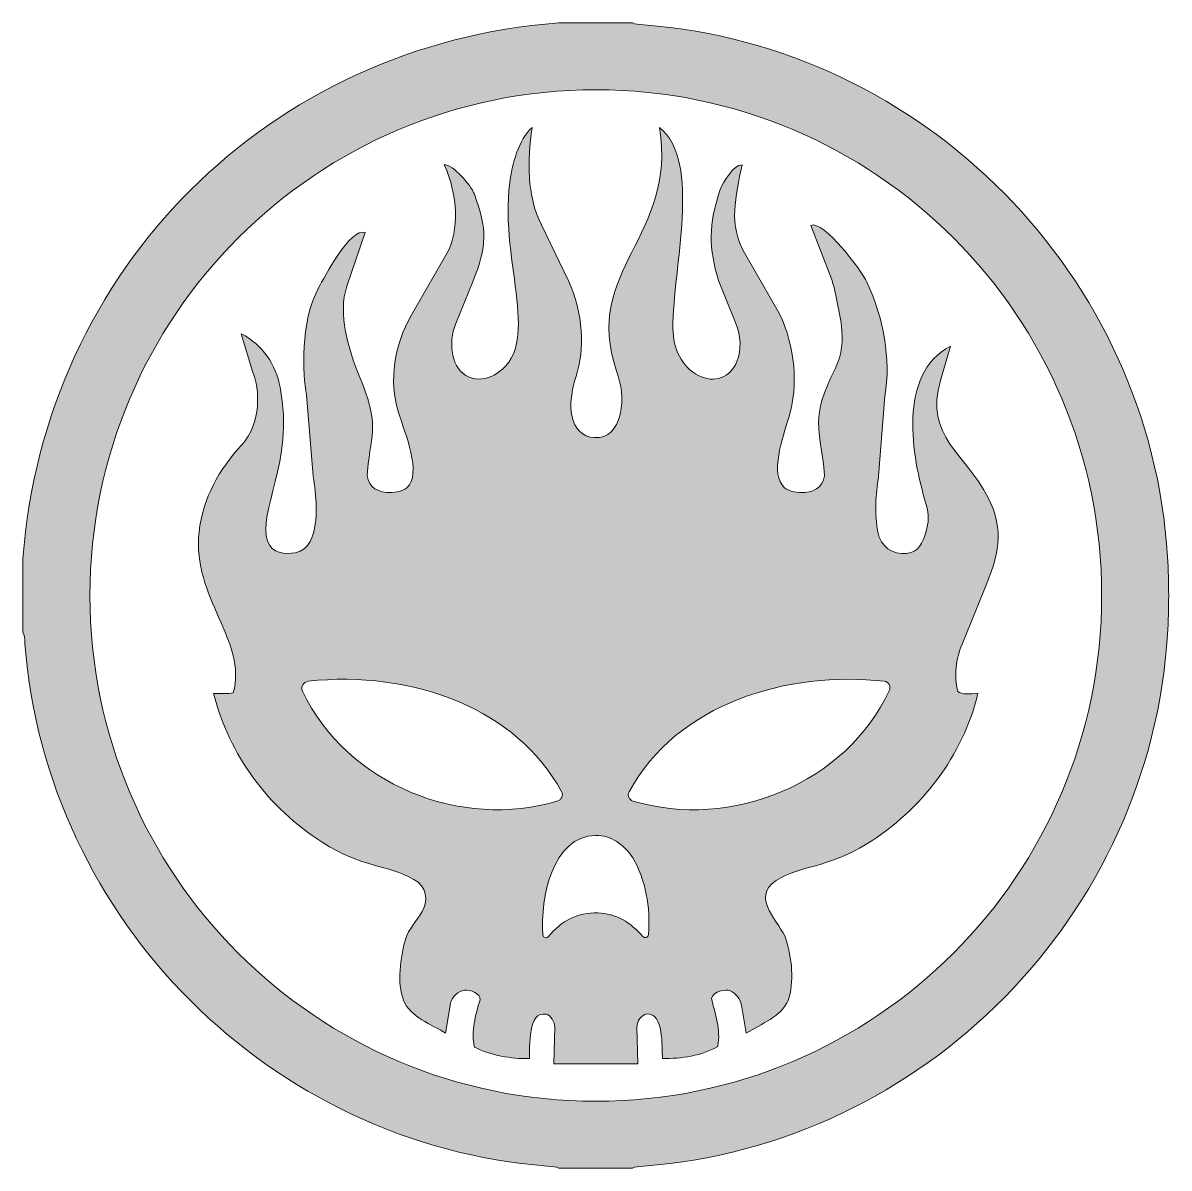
# Model space of a CAD drawing. Header units: millimetres. Extents: x 248 to 429, y 100 to 281.
import ezdxf

# ---------------------------------------------------------------- set-up
doc = ezdxf.new("R2010")
doc.units = ezdxf.units.MM
doc.header["$MEASUREMENT"] = 0
doc.layers.add('Layer 1', color=7, linetype='Continuous', lineweight=0)

# ---------------------------------------------------------------- blocks, each defined once
blk = doc.blocks.new('Block_1')
at = {"layer": 'Layer 1', "true_color": 0x000000, "transparency": 33554687}
h = blk.add_hatch(color=18, dxfattribs=at)
h.dxf.hatch_style = 2
edge = h.paths.add_edge_path()
edge.add_spline(control_points=[(418.44, 190.68), (418.44, 234.82), (382.66, 270.6), (338.52, 270.6), (294.38, 270.6), (258.6, 234.82), (258.6, 190.68), (258.6, 146.54), (294.38, 110.75), (338.52, 110.75), (382.66, 110.75), (418.44, 146.54), (418.44, 190.68)], knot_values=[0, 0, 0, 0, 1, 1, 1, 2, 2, 2, 3, 3, 3, 4, 4, 4, 4], degree=3, periodic=0)
edge = h.paths.add_edge_path()
edge.add_spline(control_points=[(344.31, 281.16), (344.66, 280.93), (345.31, 280.91), (346.12, 280.85), (390.4, 277.49), (426.18, 241.13), (428.84, 196.8), (429.09, 192.59), (429.09, 188.76), (428.84, 184.56), (426.17, 140.22), (390.4, 103.87), (346.12, 100.5), (345.31, 100.44), (344.66, 100.42), (344.31, 100.19), (344.31, 100.19), (332.67, 100.19), (332.67, 100.19), (332.32, 100.42), (331.67, 100.44), (330.86, 100.5), (287.18, 103.87), (251.65, 139.37), (248.32, 183.05), (248.26, 183.85), (248.24, 184.5), (248, 184.86), (248, 184.86), (248, 196.5), (248, 196.5), (251.39, 242.29), (286.95, 277.76), (332.67, 281.16), (332.67, 281.16), (344.31, 281.16), (344.31, 281.16)], knot_values=[0, 0, 0, 0, 1, 1, 1, 2, 2, 2, 3, 3, 3, 4, 4, 4, 5, 5, 5, 6, 6, 6, 7, 7, 7, 8, 8, 8, 9, 9, 9, 10, 10, 10, 11, 11, 11, 12, 12, 12, 12], degree=3, periodic=0)
h = blk.add_hatch(color=18, dxfattribs=at)
h.dxf.hatch_style = 2
edge = h.paths.add_edge_path()
edge.add_spline(control_points=[(346.84, 137.09), (347.2, 141.56), (346.39, 145.63), (344.38, 149.2), (342.94, 151.34), (340.94, 152.79), (338.49, 152.76), (331.67, 152.68), (329.72, 142.86), (330.15, 137.04), (330.19, 136.59), (330.75, 136.42), (331.03, 136.77), (333.07, 139.3), (335.74, 140.61), (338.83, 140.52), (341.65, 140.45), (344.08, 138.97), (345.95, 136.8), (346.24, 136.46), (346.8, 136.64), (346.84, 137.09)], knot_values=[0, 0, 0, 0, 1, 1, 1, 2, 2, 2, 3, 3, 3, 4, 4, 4, 5, 5, 5, 6, 6, 6, 7, 7, 7, 7], degree=3, periodic=0)
edge = h.paths.add_edge_path()
edge.add_spline(control_points=[(384.11, 177.12), (369, 178.86), (351.3, 173.66), (343.77, 159.64), (343.46, 159.08), (343.76, 158.39), (344.37, 158.2), (359.86, 153.54), (378.12, 160.97), (384.91, 175.71), (385.19, 176.33), (384.78, 177.04), (384.11, 177.12)], knot_values=[0, 0, 0, 0, 1, 1, 1, 2, 2, 2, 3, 3, 3, 4, 4, 4, 4], degree=3, periodic=0)
edge = h.paths.add_edge_path()
edge.add_spline(control_points=[(332.52, 158.23), (333.13, 158.42), (333.42, 159.12), (333.11, 159.68), (329.46, 166.34), (323.75, 170.88), (317.04, 173.83), (309.4, 176.98), (301.28, 178.05), (293.06, 177.12), (292.31, 177.03), (291.86, 176.24), (292.18, 175.57), (299.17, 160.77), (317.3, 153.56), (332.52, 158.23)], knot_values=[0, 0, 0, 0, 1, 1, 1, 2, 2, 2, 3, 3, 3, 4, 4, 4, 5, 5, 5, 5], degree=3, periodic=0)
edge = h.paths.add_edge_path()
edge.add_spline(control_points=[(356.81, 127.05), (357.31, 124.56), (358.32, 122.13), (357.78, 119.42), (355.34, 117.95), (351.97, 117.47), (349.06, 117.49), (348.9, 119.31), (349.31, 124.76), (346.59, 124.54), (345.76, 124.47), (344.99, 123.4), (345.01, 122.47), (345.01, 122.47), (345.14, 116.68), (345.14, 116.68), (345.14, 116.68), (331.89, 116.69), (331.89, 116.69), (331.89, 116.69), (332.04, 122.49), (332.04, 122.49), (332.06, 123.24), (331.35, 124.36), (330.72, 124.49), (327.73, 125.13), (328.1, 119.3), (328.02, 117.49), (325.08, 117.46), (321.99, 117.95), (319.34, 119.31), (318.76, 121.81), (319.51, 124.33), (320.22, 126.78), (320.39, 127.74), (318.62, 128.46), (317.77, 128.31), (316.85, 128.16), (315.76, 127.28), (315.58, 126.22), (315.58, 126.22), (314.76, 121.5), (314.76, 121.5), (312.65, 122.92), (309.18, 124.02), (308.13, 126.72), (307.08, 129.44), (307.64, 133.47), (308.44, 136.33), (308.91, 137.98), (310.31, 139.31), (311.09, 140.72), (312.14, 142.6), (311.77, 144.7), (309.79, 145.81), (305.48, 148.22), (301.72, 147.57), (295.27, 151.69), (286.81, 157.08), (280.55, 165.47), (278.13, 175.21), (279.31, 175.16), (280.39, 175.13), (281.22, 175.28), (283.57, 183.4), (274.67, 190.29), (275.83, 200.75), (276.42, 206.06), (279.02, 210.61), (282.57, 214.47), (285.74, 217.93), (285.41, 223.45), (284.33, 225.9), (284.33, 225.9), (282.48, 232.01), (282.48, 232.01), (285.86, 230.39), (287.98, 227.1), (288.65, 223.59), (290.95, 211.45), (284.94, 204.12), (286.69, 199.15), (287.31, 197.37), (289.45, 197.15), (291.04, 197.43), (295.34, 198.21), (294.4, 206.27), (293.85, 209.56), (293.85, 209.56), (292.8, 222.39), (292.8, 222.39), (292.2, 225.5), (291.78, 233.96), (294.72, 239.28), (295.63, 240.94), (299.71, 248.89), (302.08, 248.05), (302.08, 248.05), (299.19, 239.55), (299.19, 239.55), (297.72, 235.21), (299.41, 229.53), (301.15, 225.39), (304.33, 217.79), (303.11, 216.8), (302.42, 210.31), (302.21, 208.3), (303.6, 207.08), (305.45, 206.96), (306.54, 206.9), (307.94, 207.07), (308.66, 207.71), (311.11, 209.9), (308.34, 216.37), (307.35, 219.6), (305.78, 224.74), (306.67, 230.28), (309.36, 234.94), (309.36, 234.94), (315.05, 244.81), (315.05, 244.81), (316.91, 248.4), (316.79, 253.87), (314.56, 258.74), (315.95, 258.79), (318.75, 255.58), (319.33, 254.09), (321.39, 248.72), (321.31, 245.72), (319.14, 240.41), (319.14, 240.41), (316.38, 233.64), (316.38, 233.64), (315.13, 230.58), (315.7, 226.29), (318.5, 225.18), (319.79, 224.68), (321.27, 224.85), (322.45, 225.51), (330.41, 229.96), (323.25, 242.88), (324.91, 255.96), (325.25, 258.63), (326.33, 262.85), (328.45, 264.63), (327.72, 259.24), (327.56, 253.96), (329.94, 249.25), (329.94, 249.25), (334.19, 240.38), (334.19, 240.38), (336.53, 235.34), (336.84, 229.5), (335.39, 225.35), (334.68, 223.31), (334.37, 220.49), (334.71, 219.11), (335.24, 216.96), (336.34, 215.72), (338.31, 215.63), (340.55, 215.52), (341.72, 216.91), (342.35, 219.29), (343, 221.75), (342.52, 224.03), (341.8, 226.13), (336.32, 242.15), (351.43, 247.46), (348.58, 264.63), (355.35, 259.27), (350.65, 242.53), (350.7, 232.85), (350.71, 229.73), (352.11, 226.81), (354.74, 225.43), (357.19, 224.15), (359.84, 225.14), (360.82, 227.68), (361.55, 229.55), (361.44, 231.75), (360.65, 233.68), (360.65, 233.68), (357.88, 240.47), (357.88, 240.47), (356.4, 245.42), (356.26, 249.39), (358.19, 254.84), (358.58, 255.93), (360.32, 258.79), (361.63, 258.75), (360.58, 253.65), (359.46, 249.2), (362, 244.81), (362, 244.81), (367.56, 235.17), (367.56, 235.17), (369.98, 229.98), (370.58, 223.99), (369.02, 218.8), (368.07, 215.63), (365.91, 209.85), (368.35, 207.71), (369.06, 207.09), (370.48, 206.9), (371.53, 206.96), (373.38, 207.06), (374.85, 208.27), (374.62, 210.3), (373.86, 217), (372.4, 218.7), (376.33, 226.52), (378.59, 231.04), (376.79, 235.62), (376.12, 239.58), (376.01, 239.89), (375.85, 240.39), (375.75, 240.7), (375.75, 240.7), (372.47, 249.17), (372.47, 249.17), (374.52, 250.04), (380.53, 242), (381.36, 240.21), (383.96, 234.57), (385.18, 228.1), (384.2, 222.17), (384.2, 222.17), (383.19, 209.53), (383.19, 209.53), (382.7, 206.6), (382.56, 203.53), (383.06, 200.74), (383.49, 198.37), (385.4, 197.09), (387.63, 197.34), (389.45, 197.54), (390.19, 198.89), (390.7, 200.82), (391.07, 202.24), (391.27, 203.22), (390.68, 205.19), (388.44, 212.6), (386.13, 225.69), (394.57, 230.08), (394.57, 230.08), (392.98, 224.68), (392.98, 224.68), (390.36, 215.77), (396.94, 213.09), (400.48, 206.21), (403.21, 200.91), (402.09, 196.97), (399.84, 191.43), (399.84, 191.43), (396.38, 182.97), (396.38, 182.97), (395.43, 180.63), (395.08, 177.99), (395.69, 175.5), (396.32, 174.98), (397.61, 175.1), (398.9, 175.23), (396.49, 165.29), (389.99, 156.77), (381.32, 151.41), (374.98, 147.49), (370.85, 148.09), (367, 145.65), (362.79, 142.98), (367.82, 138.72), (368.55, 136.43), (369.48, 133.51), (369.93, 129.52), (368.89, 126.66), (367.82, 124.06), (364.61, 123.03), (362.29, 121.49), (362.29, 121.49), (361.54, 125.93), (361.54, 125.93), (361.37, 126.9), (360.58, 127.83), (359.77, 128.2), (359, 128.55), (357.11, 128.12), (356.81, 127.05)], knot_values=[0, 0, 0, 0, 1, 1, 1, 2, 2, 2, 3, 3, 3, 4, 4, 4, 5, 5, 5, 6, 6, 6, 7, 7, 7, 8, 8, 8, 9, 9, 9, 10, 10, 10, 11, 11, 11, 12, 12, 12, 13, 13, 13, 14, 14, 14, 15, 15, 15, 16, 16, 16, 17, 17, 17, 18, 18, 18, 19, 19, 19, 20, 20, 20, 21, 21, 21, 22, 22, 22, 23, 23, 23, 24, 24, 24, 25, 25, 25, 26, 26, 26, 27, 27, 27, 28, 28, 28, 29, 29, 29, 30, 30, 30, 31, 31, 31, 32, 32, 32, 33, 33, 33, 34, 34, 34, 35, 35, 35, 36, 36, 36, 37, 37, 37, 38, 38, 38, 39, 39, 39, 40, 40, 40, 41, 41, 41, 42, 42, 42, 43, 43, 43, 44, 44, 44, 45, 45, 45, 46, 46, 46, 47, 47, 47, 48, 48, 48, 49, 49, 49, 50, 50, 50, 51, 51, 51, 52, 52, 52, 53, 53, 53, 54, 54, 54, 55, 55, 55, 56, 56, 56, 57, 57, 57, 58, 58, 58, 59, 59, 59, 60, 60, 60, 61, 61, 61, 62, 62, 62, 63, 63, 63, 64, 64, 64, 65, 65, 65, 66, 66, 66, 67, 67, 67, 68, 68, 68, 69, 69, 69, 70, 70, 70, 71, 71, 71, 72, 72, 72, 73, 73, 73, 74, 74, 74, 75, 75, 75, 76, 76, 76, 77, 77, 77, 78, 78, 78, 79, 79, 79, 80, 80, 80, 81, 81, 81, 82, 82, 82, 83, 83, 83, 84, 84, 84, 85, 85, 85, 86, 86, 86, 87, 87, 87, 88, 88, 88, 89, 89, 89, 90, 90, 90, 91, 91, 91, 92, 92, 92, 93, 93, 93, 94, 94, 94, 95, 95, 95, 95], degree=3, periodic=0)
at = {"layer": 'Layer 1'}
for points, knots in [([(344.31, 281.16), (344.66, 280.93), (345.31, 280.91), (346.12, 280.85), (390.4, 277.49), (426.18, 241.13), (428.84, 196.8), (429.09, 192.59), (429.09, 188.76), (428.84, 184.56), (426.17, 140.22), (390.4, 103.87), (346.12, 100.5), (345.31, 100.44), (344.66, 100.42), (344.31, 100.19), (344.31, 100.19), (332.67, 100.19), (332.67, 100.19), (332.32, 100.42), (331.67, 100.44), (330.86, 100.5), (287.18, 103.87), (251.65, 139.37), (248.32, 183.05), (248.26, 183.85), (248.24, 184.5), (248, 184.86), (248, 184.86), (248, 196.5), (248, 196.5), (251.39, 242.29), (286.95, 277.76), (332.67, 281.16), (332.67, 281.16), (344.31, 281.16), (344.31, 281.16)], [0, 0, 0, 0, 1, 1, 1, 2, 2, 2, 3, 3, 3, 4, 4, 4, 5, 5, 5, 6, 6, 6, 7, 7, 7, 8, 8, 8, 9, 9, 9, 10, 10, 10, 11, 11, 11, 12, 12, 12, 12]), ([(418.44, 190.68), (418.44, 234.82), (382.66, 270.6), (338.52, 270.6), (294.38, 270.6), (258.6, 234.82), (258.6, 190.68), (258.6, 146.54), (294.38, 110.75), (338.52, 110.75), (382.66, 110.75), (418.44, 146.54), (418.44, 190.68)], [0, 0, 0, 0, 1, 1, 1, 2, 2, 2, 3, 3, 3, 4, 4, 4, 4]), ([(356.81, 127.05), (357.31, 124.56), (358.32, 122.13), (357.78, 119.42), (355.34, 117.95), (351.97, 117.47), (349.06, 117.49), (348.9, 119.31), (349.31, 124.76), (346.59, 124.54), (345.76, 124.47), (344.99, 123.4), (345.01, 122.47), (345.01, 122.47), (345.14, 116.68), (345.14, 116.68), (345.14, 116.68), (331.89, 116.69), (331.89, 116.69), (331.89, 116.69), (332.04, 122.49), (332.04, 122.49), (332.06, 123.24), (331.35, 124.36), (330.72, 124.49), (327.73, 125.13), (328.1, 119.3), (328.02, 117.49), (325.08, 117.46), (321.99, 117.95), (319.34, 119.31), (318.76, 121.81), (319.51, 124.33), (320.22, 126.78), (320.39, 127.74), (318.62, 128.46), (317.77, 128.31), (316.85, 128.16), (315.76, 127.28), (315.58, 126.22), (315.58, 126.22), (314.76, 121.5), (314.76, 121.5), (312.65, 122.92), (309.18, 124.02), (308.13, 126.72), (307.08, 129.44), (307.64, 133.47), (308.44, 136.33), (308.91, 137.98), (310.31, 139.31), (311.09, 140.72), (312.14, 142.6), (311.77, 144.7), (309.79, 145.81), (305.48, 148.22), (301.72, 147.57), (295.27, 151.69), (286.81, 157.08), (280.55, 165.47), (278.13, 175.21), (279.31, 175.16), (280.39, 175.13), (281.22, 175.28), (283.57, 183.4), (274.67, 190.29), (275.83, 200.75), (276.42, 206.06), (279.02, 210.61), (282.57, 214.47), (285.74, 217.93), (285.41, 223.45), (284.33, 225.9), (284.33, 225.9), (282.48, 232.01), (282.48, 232.01), (285.86, 230.39), (287.98, 227.1), (288.65, 223.59), (290.95, 211.45), (284.94, 204.12), (286.69, 199.15), (287.31, 197.37), (289.45, 197.15), (291.04, 197.43), (295.34, 198.21), (294.4, 206.27), (293.85, 209.56), (293.85, 209.56), (292.8, 222.39), (292.8, 222.39), (292.2, 225.5), (291.78, 233.96), (294.72, 239.28), (295.63, 240.94), (299.71, 248.89), (302.08, 248.05), (302.08, 248.05), (299.19, 239.55), (299.19, 239.55), (297.72, 235.21), (299.41, 229.53), (301.15, 225.39), (304.33, 217.79), (303.11, 216.8), (302.42, 210.31), (302.21, 208.3), (303.6, 207.08), (305.45, 206.96), (306.54, 206.9), (307.94, 207.07), (308.66, 207.71), (311.11, 209.9), (308.34, 216.37), (307.35, 219.6), (305.78, 224.74), (306.67, 230.28), (309.36, 234.94), (309.36, 234.94), (315.05, 244.81), (315.05, 244.81), (316.91, 248.4), (316.79, 253.87), (314.56, 258.74), (315.95, 258.79), (318.75, 255.58), (319.33, 254.09), (321.39, 248.72), (321.31, 245.72), (319.14, 240.41), (319.14, 240.41), (316.38, 233.64), (316.38, 233.64), (315.13, 230.58), (315.7, 226.29), (318.5, 225.18), (319.79, 224.68), (321.27, 224.85), (322.45, 225.51), (330.41, 229.96), (323.25, 242.88), (324.91, 255.96), (325.25, 258.63), (326.33, 262.85), (328.45, 264.63), (327.72, 259.24), (327.56, 253.96), (329.94, 249.25), (329.94, 249.25), (334.19, 240.38), (334.19, 240.38), (336.53, 235.34), (336.84, 229.5), (335.39, 225.35), (334.68, 223.31), (334.37, 220.49), (334.71, 219.11), (335.24, 216.96), (336.34, 215.72), (338.31, 215.63), (340.55, 215.52), (341.72, 216.91), (342.35, 219.29), (343, 221.75), (342.52, 224.03), (341.8, 226.13), (336.32, 242.15), (351.43, 247.46), (348.58, 264.63), (355.35, 259.27), (350.65, 242.53), (350.7, 232.85), (350.71, 229.73), (352.11, 226.81), (354.74, 225.43), (357.19, 224.15), (359.84, 225.14), (360.82, 227.68), (361.55, 229.55), (361.44, 231.75), (360.65, 233.68), (360.65, 233.68), (357.88, 240.47), (357.88, 240.47), (356.4, 245.42), (356.26, 249.39), (358.19, 254.84), (358.58, 255.93), (360.32, 258.79), (361.63, 258.75), (360.58, 253.65), (359.46, 249.2), (362, 244.81), (362, 244.81), (367.56, 235.17), (367.56, 235.17), (369.98, 229.98), (370.58, 223.99), (369.02, 218.8), (368.07, 215.63), (365.91, 209.85), (368.35, 207.71), (369.06, 207.09), (370.48, 206.9), (371.53, 206.96), (373.38, 207.06), (374.85, 208.27), (374.62, 210.3), (373.86, 217), (372.4, 218.7), (376.33, 226.52), (378.59, 231.04), (376.79, 235.62), (376.12, 239.58), (376.01, 239.89), (375.85, 240.39), (375.75, 240.7), (375.75, 240.7), (372.47, 249.17), (372.47, 249.17), (374.52, 250.04), (380.53, 242), (381.36, 240.21), (383.96, 234.57), (385.18, 228.1), (384.2, 222.17), (384.2, 222.17), (383.19, 209.53), (383.19, 209.53), (382.7, 206.6), (382.56, 203.53), (383.06, 200.74), (383.49, 198.37), (385.4, 197.09), (387.63, 197.34), (389.45, 197.54), (390.19, 198.89), (390.7, 200.82), (391.07, 202.24), (391.27, 203.22), (390.68, 205.19), (388.44, 212.6), (386.13, 225.69), (394.57, 230.08), (394.57, 230.08), (392.98, 224.68), (392.98, 224.68), (390.36, 215.77), (396.94, 213.09), (400.48, 206.21), (403.21, 200.91), (402.09, 196.97), (399.84, 191.43), (399.84, 191.43), (396.38, 182.97), (396.38, 182.97), (395.43, 180.63), (395.08, 177.99), (395.69, 175.5), (396.32, 174.98), (397.61, 175.1), (398.9, 175.23), (396.49, 165.29), (389.99, 156.77), (381.32, 151.41), (374.98, 147.49), (370.85, 148.09), (367, 145.65), (362.79, 142.98), (367.82, 138.72), (368.55, 136.43), (369.48, 133.51), (369.93, 129.52), (368.89, 126.66), (367.82, 124.06), (364.61, 123.03), (362.29, 121.49), (362.29, 121.49), (361.54, 125.93), (361.54, 125.93), (361.37, 126.9), (360.58, 127.83), (359.77, 128.2), (359, 128.55), (357.11, 128.12), (356.81, 127.05)], [0, 0, 0, 0, 1, 1, 1, 2, 2, 2, 3, 3, 3, 4, 4, 4, 5, 5, 5, 6, 6, 6, 7, 7, 7, 8, 8, 8, 9, 9, 9, 10, 10, 10, 11, 11, 11, 12, 12, 12, 13, 13, 13, 14, 14, 14, 15, 15, 15, 16, 16, 16, 17, 17, 17, 18, 18, 18, 19, 19, 19, 20, 20, 20, 21, 21, 21, 22, 22, 22, 23, 23, 23, 24, 24, 24, 25, 25, 25, 26, 26, 26, 27, 27, 27, 28, 28, 28, 29, 29, 29, 30, 30, 30, 31, 31, 31, 32, 32, 32, 33, 33, 33, 34, 34, 34, 35, 35, 35, 36, 36, 36, 37, 37, 37, 38, 38, 38, 39, 39, 39, 40, 40, 40, 41, 41, 41, 42, 42, 42, 43, 43, 43, 44, 44, 44, 45, 45, 45, 46, 46, 46, 47, 47, 47, 48, 48, 48, 49, 49, 49, 50, 50, 50, 51, 51, 51, 52, 52, 52, 53, 53, 53, 54, 54, 54, 55, 55, 55, 56, 56, 56, 57, 57, 57, 58, 58, 58, 59, 59, 59, 60, 60, 60, 61, 61, 61, 62, 62, 62, 63, 63, 63, 64, 64, 64, 65, 65, 65, 66, 66, 66, 67, 67, 67, 68, 68, 68, 69, 69, 69, 70, 70, 70, 71, 71, 71, 72, 72, 72, 73, 73, 73, 74, 74, 74, 75, 75, 75, 76, 76, 76, 77, 77, 77, 78, 78, 78, 79, 79, 79, 80, 80, 80, 81, 81, 81, 82, 82, 82, 83, 83, 83, 84, 84, 84, 85, 85, 85, 86, 86, 86, 87, 87, 87, 88, 88, 88, 89, 89, 89, 90, 90, 90, 91, 91, 91, 92, 92, 92, 93, 93, 93, 94, 94, 94, 95, 95, 95, 95]), ([(332.52, 158.23), (333.13, 158.42), (333.42, 159.12), (333.11, 159.68), (329.46, 166.34), (323.75, 170.88), (317.04, 173.83), (309.4, 176.98), (301.28, 178.05), (293.06, 177.12), (292.31, 177.03), (291.86, 176.24), (292.18, 175.57), (299.17, 160.77), (317.3, 153.56), (332.52, 158.23)], [0, 0, 0, 0, 1, 1, 1, 2, 2, 2, 3, 3, 3, 4, 4, 4, 5, 5, 5, 5]), ([(384.11, 177.12), (369, 178.86), (351.3, 173.66), (343.77, 159.64), (343.46, 159.08), (343.76, 158.39), (344.37, 158.2), (359.86, 153.54), (378.12, 160.97), (384.91, 175.71), (385.19, 176.33), (384.78, 177.04), (384.11, 177.12)], [0, 0, 0, 0, 1, 1, 1, 2, 2, 2, 3, 3, 3, 4, 4, 4, 4]), ([(346.84, 137.09), (347.2, 141.56), (346.39, 145.63), (344.38, 149.2), (342.94, 151.34), (340.94, 152.79), (338.49, 152.76), (331.67, 152.68), (329.72, 142.86), (330.15, 137.04), (330.19, 136.59), (330.75, 136.42), (331.03, 136.77), (333.07, 139.3), (335.74, 140.61), (338.83, 140.52), (341.65, 140.45), (344.08, 138.97), (345.95, 136.8), (346.24, 136.46), (346.8, 136.64), (346.84, 137.09)], [0, 0, 0, 0, 1, 1, 1, 2, 2, 2, 3, 3, 3, 4, 4, 4, 5, 5, 5, 6, 6, 6, 7, 7, 7, 7])]:
    blk.add_open_spline(points, degree=3, knots=knots, dxfattribs=at)
blk = doc.blocks.new('Block_0')
at = {"layer": 'Layer 1'}
blk.add_blockref('Block_1', (0, 0), dxfattribs=at)

msp = doc.modelspace()

# ---------------------------------------------------------------- block references
at = {"layer": 'Layer 1'}
msp.add_blockref('Block_0', (0, 0), dxfattribs=at)

doc.saveas('drawing.dxf')
